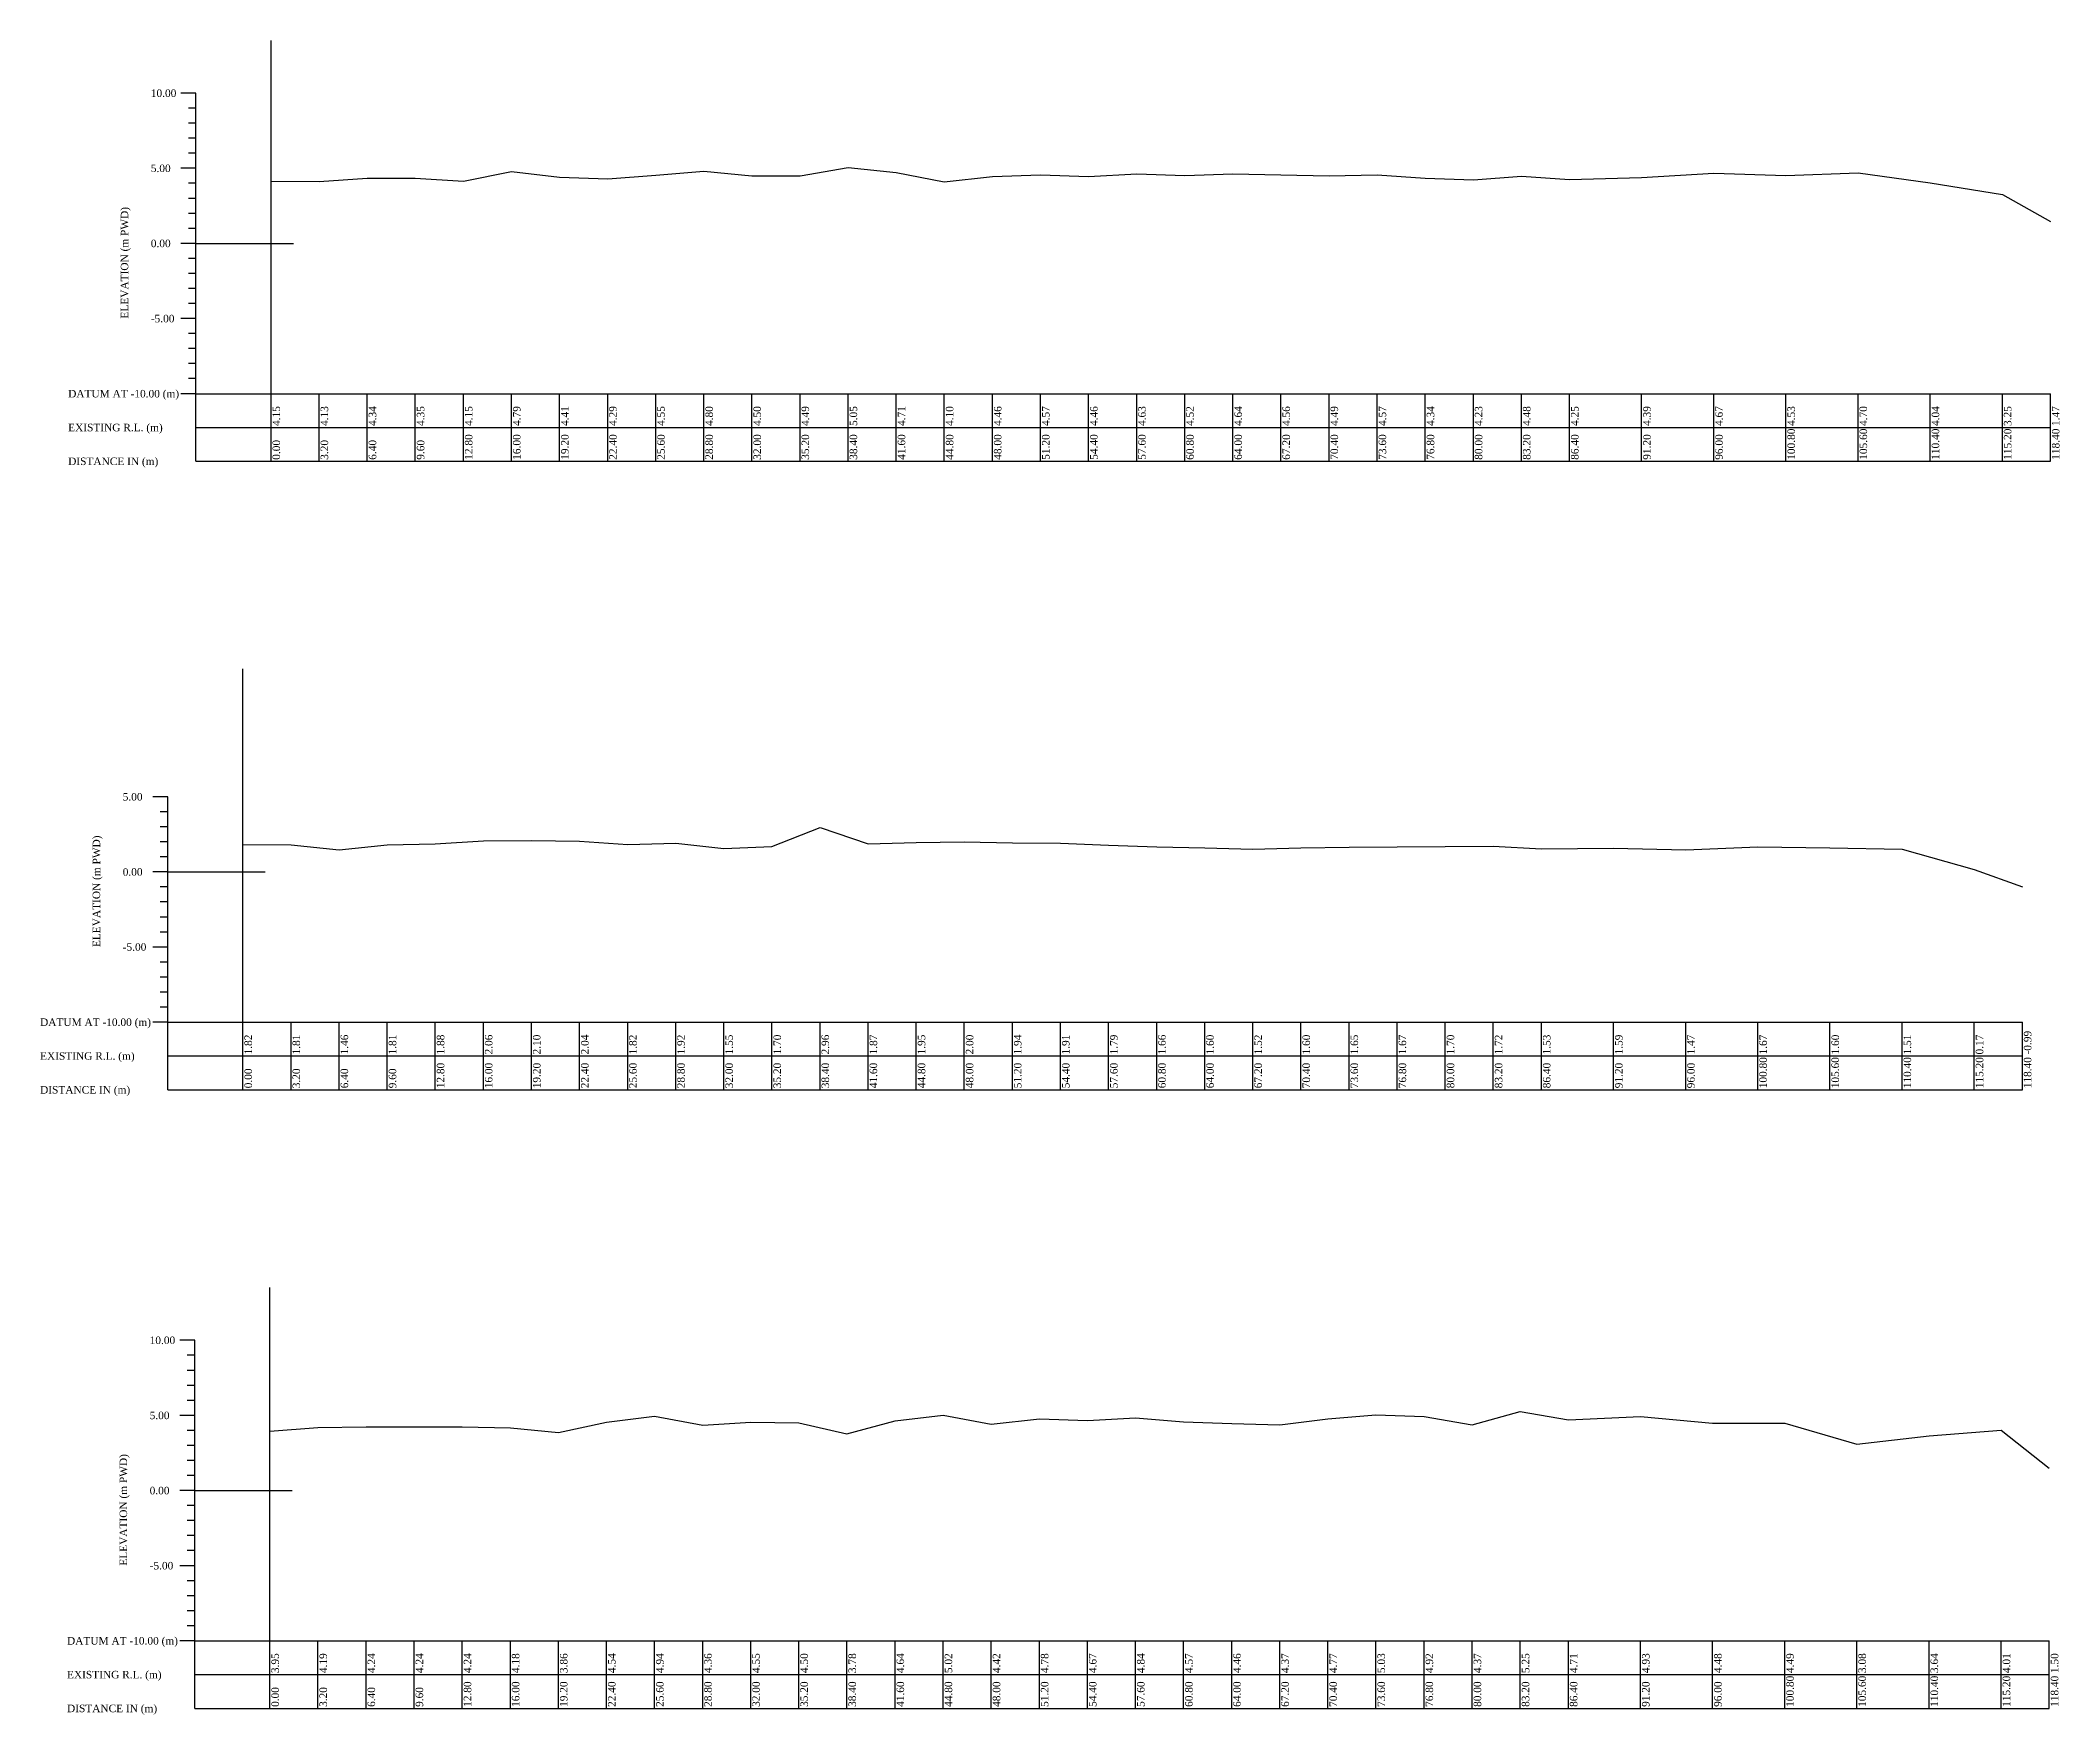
# Model space of a CAD drawing. Header units: metres. Extents: x -148477 to 168932, y -55673 to -2736.
# Drawn here: x -17535.3 to -17400.9, y -15487.9 to -15376.5 of the extents above; entities that cross this region are included whole.
import ezdxf

# ---------------------------------------------------------------- set-up
doc = ezdxf.new("R2010")
doc.units = ezdxf.units.M
doc.styles.add('liza', font='times.ttf', dxfattribs={"height": 2})

msp = doc.modelspace()

# ---------------------------------------------------------------- linework, layer by layer
at = {"color": 1, "linetype": 'Continuous', "lineweight": -3, "ltscale": 0.5}
for p, q in [((-17519.9141, -15400.0312), (-17519.9141, -15376.518)), ((-17524.9141, -15390.0312), (-17518.4285, -15390.0312)), ((-17521.7836, -15441.8587), (-17521.7836, -15418.3455)), ((-17526.7836, -15431.8587), (-17520.2979, -15431.8587)), ((-17519.9908, -15483.0285), (-17519.9908, -15459.5153)), ((-17524.9908, -15473.0285), (-17518.5052, -15473.0285))]:
    msp.add_line(p, q, dxfattribs=at)
at = {"color": 6, "linetype": 'Continuous', "lineweight": -3, "ltscale": 0.5}
for p, q in [((-17524.9141, -15380.0312), (-17525.9141, -15380.0312)), ((-17524.9141, -15381.0312), (-17525.4141, -15381.0312)), ((-17524.9141, -15404.5312), (-17524.9141, -15380.0312)), ((-17524.9141, -15382.0312), (-17525.4141, -15382.0312)), ((-17524.9141, -15383.0312), (-17525.4141, -15383.0312)), ((-17524.9141, -15384.0312), (-17525.4141, -15384.0312)), ((-17524.9141, -15385.0312), (-17525.9141, -15385.0312)), ((-17524.9141, -15386.0312), (-17525.4141, -15386.0312)), ((-17524.9141, -15387.0312), (-17525.4141, -15387.0312)), ((-17524.9141, -15388.0312), (-17525.4141, -15388.0312)), ((-17524.9141, -15389.0312), (-17525.4141, -15389.0312)), ((-17524.9141, -15390.0312), (-17525.9141, -15390.0312)), ((-17524.9141, -15391.0312), (-17525.4141, -15391.0312)), ((-17524.9141, -15392.0312), (-17525.4141, -15392.0312)), ((-17524.9141, -15393.0312), (-17525.4141, -15393.0312)), ((-17524.9141, -15394.0312), (-17525.4141, -15394.0312)), ((-17524.9141, -15395.0312), (-17525.9141, -15395.0312)), ((-17524.9141, -15396.0312), (-17525.4141, -15396.0312)), ((-17524.9141, -15397.0312), (-17525.4141, -15397.0312)), ((-17524.9141, -15398.0312), (-17525.4141, -15398.0312)), ((-17524.9141, -15400.0312), (-17525.9141, -15400.0312)), ((-17524.9141, -15399.0312), (-17525.4141, -15399.0312)), ((-17524.9141, -15400.0312), (-17401.5141, -15400.0312)), ((-17519.9141, -15404.5312), (-17519.9141, -15400.0312)), ((-17516.7141, -15404.5312), (-17516.7141, -15400.0312)), ((-17513.5141, -15404.5312), (-17513.5141, -15400.0312)), ((-17510.3141, -15404.5312), (-17510.3141, -15400.0312)), ((-17507.1141, -15404.5312), (-17507.1141, -15400.0312)), ((-17503.9141, -15404.5312), (-17503.9141, -15400.0312)), ((-17500.7141, -15404.5312), (-17500.7141, -15400.0312)), ((-17497.5141, -15404.5312), (-17497.5141, -15400.0312)), ((-17494.3141, -15404.5312), (-17494.3141, -15400.0312)), ((-17491.1141, -15404.5312), (-17491.1141, -15400.0312)), ((-17487.9141, -15404.5312), (-17487.9141, -15400.0312)), ((-17484.7141, -15404.5312), (-17484.7141, -15400.0312)), ((-17481.5141, -15404.5312), (-17481.5141, -15400.0312)), ((-17478.3141, -15404.5312), (-17478.3141, -15400.0312)), ((-17475.1141, -15404.5312), (-17475.1141, -15400.0312)), ((-17471.9141, -15404.5312), (-17471.9141, -15400.0312)), ((-17468.7141, -15404.5312), (-17468.7141, -15400.0312)), ((-17465.5141, -15404.5312), (-17465.5141, -15400.0312)), ((-17462.3141, -15404.5312), (-17462.3141, -15400.0312)), ((-17459.1141, -15404.5312), (-17459.1141, -15400.0312)), ((-17455.9141, -15404.5312), (-17455.9141, -15400.0312)), ((-17452.7141, -15404.5312), (-17452.7141, -15400.0312)), ((-17449.5141, -15404.5312), (-17449.5141, -15400.0312)), ((-17446.3141, -15404.5312), (-17446.3141, -15400.0312)), ((-17443.1141, -15404.5312), (-17443.1141, -15400.0312)), ((-17439.9141, -15404.5312), (-17439.9141, -15400.0312)), ((-17436.7141, -15404.5312), (-17436.7141, -15400.0312)), ((-17433.5141, -15404.5312), (-17433.5141, -15400.0312)), ((-17428.7141, -15404.5312), (-17428.7141, -15400.0312)), ((-17423.9141, -15404.5312), (-17423.9141, -15400.0312)), ((-17419.1141, -15404.5312), (-17419.1141, -15400.0312)), ((-17414.3141, -15404.5312), (-17414.3141, -15400.0312)), ((-17409.5141, -15404.5312), (-17409.5141, -15400.0312)), ((-17404.7141, -15404.5312), (-17404.7141, -15400.0312)), ((-17401.5141, -15404.5312), (-17401.5141, -15400.0312)), ((-17524.9141, -15402.2812), (-17401.5141, -15402.2812)), ((-17524.9141, -15404.5312), (-17401.5141, -15404.5312)), ((-17526.7836, -15426.8587), (-17527.7836, -15426.8587)), ((-17526.7836, -15446.3587), (-17526.7836, -15426.8587)), ((-17526.7836, -15427.8587), (-17527.2836, -15427.8587)), ((-17526.7836, -15428.8587), (-17527.2836, -15428.8587)), ((-17526.7836, -15429.8587), (-17527.2836, -15429.8587)), ((-17526.7836, -15430.8587), (-17527.2836, -15430.8587)), ((-17526.7836, -15431.8587), (-17527.7836, -15431.8587)), ((-17526.7836, -15432.8587), (-17527.2836, -15432.8587)), ((-17526.7836, -15433.8587), (-17527.2836, -15433.8587)), ((-17526.7836, -15434.8587), (-17527.2836, -15434.8587)), ((-17526.7836, -15435.8587), (-17527.2836, -15435.8587)), ((-17526.7836, -15436.8587), (-17527.7836, -15436.8587)), ((-17526.7836, -15437.8587), (-17527.2836, -15437.8587)), ((-17526.7836, -15438.8587), (-17527.2836, -15438.8587)), ((-17526.7836, -15439.8587), (-17527.2836, -15439.8587)), ((-17526.7836, -15440.8587), (-17527.2836, -15440.8587)), ((-17526.7836, -15441.8587), (-17527.7836, -15441.8587)), ((-17526.7836, -15441.8587), (-17403.3836, -15441.8587)), ((-17521.7836, -15446.3587), (-17521.7836, -15441.8587)), ((-17518.5836, -15446.3587), (-17518.5836, -15441.8587)), ((-17515.3836, -15446.3587), (-17515.3836, -15441.8587)), ((-17512.1836, -15446.3587), (-17512.1836, -15441.8587)), ((-17508.9836, -15446.3587), (-17508.9836, -15441.8587)), ((-17505.7836, -15446.3587), (-17505.7836, -15441.8587)), ((-17502.5836, -15446.3587), (-17502.5836, -15441.8587)), ((-17499.3836, -15446.3587), (-17499.3836, -15441.8587)), ((-17496.1836, -15446.3587), (-17496.1836, -15441.8587)), ((-17492.9836, -15446.3587), (-17492.9836, -15441.8587)), ((-17489.7836, -15446.3587), (-17489.7836, -15441.8587)), ((-17486.5836, -15446.3587), (-17486.5836, -15441.8587)), ((-17483.3836, -15446.3587), (-17483.3836, -15441.8587)), ((-17480.1836, -15446.3587), (-17480.1836, -15441.8587)), ((-17476.9836, -15446.3587), (-17476.9836, -15441.8587)), ((-17473.7836, -15446.3587), (-17473.7836, -15441.8587)), ((-17470.5836, -15446.3587), (-17470.5836, -15441.8587)), ((-17467.3836, -15446.3587), (-17467.3836, -15441.8587)), ((-17464.1836, -15446.3587), (-17464.1836, -15441.8587)), ((-17460.9836, -15446.3587), (-17460.9836, -15441.8587)), ((-17457.7836, -15446.3587), (-17457.7836, -15441.8587)), ((-17454.5836, -15446.3587), (-17454.5836, -15441.8587)), ((-17451.3836, -15446.3587), (-17451.3836, -15441.8587)), ((-17448.1836, -15446.3587), (-17448.1836, -15441.8587)), ((-17444.9836, -15446.3587), (-17444.9836, -15441.8587)), ((-17441.7836, -15446.3587), (-17441.7836, -15441.8587)), ((-17438.5836, -15446.3587), (-17438.5836, -15441.8587)), ((-17435.3836, -15446.3587), (-17435.3836, -15441.8587)), ((-17430.5836, -15446.3587), (-17430.5836, -15441.8587)), ((-17425.7836, -15446.3587), (-17425.7836, -15441.8587)), ((-17420.9836, -15446.3587), (-17420.9836, -15441.8587)), ((-17416.1836, -15446.3587), (-17416.1836, -15441.8587)), ((-17411.3836, -15446.3587), (-17411.3836, -15441.8587)), ((-17406.5836, -15446.3587), (-17406.5836, -15441.8587)), ((-17403.3836, -15446.3587), (-17403.3836, -15441.8587)), ((-17526.7836, -15444.1087), (-17403.3836, -15444.1087)), ((-17526.7836, -15446.3587), (-17403.3836, -15446.3587)), ((-17524.9908, -15463.0285), (-17525.9908, -15463.0285)), ((-17524.9908, -15487.5285), (-17524.9908, -15463.0285)), ((-17524.9908, -15464.0285), (-17525.4908, -15464.0285)), ((-17524.9908, -15465.0285), (-17525.4908, -15465.0285)), ((-17524.9908, -15466.0285), (-17525.4908, -15466.0285)), ((-17524.9908, -15467.0285), (-17525.4908, -15467.0285)), ((-17524.9908, -15468.0285), (-17525.9908, -15468.0285)), ((-17524.9908, -15469.0285), (-17525.4908, -15469.0285)), ((-17524.9908, -15470.0285), (-17525.4908, -15470.0285)), ((-17524.9908, -15471.0285), (-17525.4908, -15471.0285)), ((-17524.9908, -15472.0285), (-17525.4908, -15472.0285)), ((-17524.9908, -15473.0285), (-17525.9908, -15473.0285)), ((-17524.9908, -15474.0285), (-17525.4908, -15474.0285)), ((-17524.9908, -15475.0285), (-17525.4908, -15475.0285)), ((-17524.9908, -15476.0285), (-17525.4908, -15476.0285)), ((-17524.9908, -15478.0285), (-17525.9908, -15478.0285)), ((-17524.9908, -15477.0285), (-17525.4908, -15477.0285)), ((-17524.9908, -15479.0285), (-17525.4908, -15479.0285)), ((-17524.9908, -15480.0285), (-17525.4908, -15480.0285)), ((-17524.9908, -15481.0285), (-17525.4908, -15481.0285)), ((-17524.9908, -15482.0285), (-17525.4908, -15482.0285)), ((-17524.9908, -15483.0285), (-17525.9908, -15483.0285)), ((-17524.9908, -15483.0285), (-17401.5908, -15483.0285)), ((-17519.9908, -15487.5285), (-17519.9908, -15483.0285)), ((-17516.7908, -15487.5285), (-17516.7908, -15483.0285)), ((-17513.5908, -15487.5285), (-17513.5908, -15483.0285)), ((-17510.3908, -15487.5285), (-17510.3908, -15483.0285)), ((-17507.1908, -15487.5285), (-17507.1908, -15483.0285)), ((-17503.9908, -15487.5285), (-17503.9908, -15483.0285)), ((-17500.7908, -15487.5285), (-17500.7908, -15483.0285)), ((-17497.5908, -15487.5285), (-17497.5908, -15483.0285)), ((-17494.3908, -15487.5285), (-17494.3908, -15483.0285)), ((-17491.1908, -15487.5285), (-17491.1908, -15483.0285)), ((-17487.9908, -15487.5285), (-17487.9908, -15483.0285)), ((-17484.7908, -15487.5285), (-17484.7908, -15483.0285)), ((-17481.5908, -15487.5285), (-17481.5908, -15483.0285)), ((-17478.3908, -15487.5285), (-17478.3908, -15483.0285)), ((-17475.1908, -15487.5285), (-17475.1908, -15483.0285)), ((-17471.9908, -15487.5285), (-17471.9908, -15483.0285)), ((-17468.7908, -15487.5285), (-17468.7908, -15483.0285)), ((-17465.5908, -15487.5285), (-17465.5908, -15483.0285)), ((-17462.3908, -15487.5285), (-17462.3908, -15483.0285)), ((-17459.1908, -15487.5285), (-17459.1908, -15483.0285)), ((-17455.9908, -15487.5285), (-17455.9908, -15483.0285)), ((-17452.7908, -15487.5285), (-17452.7908, -15483.0285)), ((-17449.5908, -15487.5285), (-17449.5908, -15483.0285)), ((-17446.3908, -15487.5285), (-17446.3908, -15483.0285)), ((-17443.1908, -15487.5285), (-17443.1908, -15483.0285)), ((-17439.9908, -15487.5285), (-17439.9908, -15483.0285)), ((-17436.7908, -15487.5285), (-17436.7908, -15483.0285)), ((-17433.5908, -15487.5285), (-17433.5908, -15483.0285)), ((-17428.7908, -15487.5285), (-17428.7908, -15483.0285)), ((-17423.9908, -15487.5285), (-17423.9908, -15483.0285)), ((-17419.1908, -15487.5285), (-17419.1908, -15483.0285)), ((-17414.3908, -15487.5285), (-17414.3908, -15483.0285)), ((-17409.5908, -15487.5285), (-17409.5908, -15483.0285)), ((-17404.7908, -15487.5285), (-17404.7908, -15483.0285)), ((-17401.5908, -15487.5285), (-17401.5908, -15483.0285)), ((-17524.9908, -15485.2785), (-17401.5908, -15485.2785)), ((-17524.9908, -15487.5285), (-17401.5908, -15487.5285))]:
    msp.add_line(p, q, dxfattribs=at)
msp.add_lwpolyline([(-17519.9141, -15385.8812), (-17516.7141, -15385.9012), (-17513.5141, -15385.6912), (-17510.3141, -15385.6812), (-17507.1141, -15385.8812), (-17503.9141, -15385.2412), (-17500.7141, -15385.6212), (-17497.5141, -15385.7412), (-17494.3141, -15385.4812), (-17491.1141, -15385.2312), (-17487.9141, -15385.5312), (-17484.7141, -15385.5412), (-17481.5141, -15384.9812), (-17478.3141, -15385.3212), (-17475.1141, -15385.9312), (-17471.9141, -15385.5712), (-17468.7141, -15385.4612), (-17465.5141, -15385.5712), (-17462.3141, -15385.4012), (-17459.1141, -15385.5112), (-17455.9141, -15385.3912), (-17452.7141, -15385.4712), (-17449.5141, -15385.5412), (-17446.3141, -15385.4612), (-17443.1141, -15385.6912), (-17439.9141, -15385.8012), (-17436.7141, -15385.5512), (-17433.5141, -15385.7812), (-17428.7141, -15385.6412), (-17423.9141, -15385.3612), (-17419.1141, -15385.5012), (-17414.3141, -15385.3312), (-17409.5141, -15385.9912), (-17404.7141, -15386.7812), (-17401.5141, -15388.5612)], dxfattribs=at)
at = {"color": 4, "linetype": 'Continuous', "lineweight": -3, "ltscale": 0.5}
msp.add_lwpolyline([(-17521.7836, -15430.0387), (-17518.5836, -15430.0487), (-17515.3836, -15430.3987), (-17512.1836, -15430.0487), (-17508.9836, -15429.9787), (-17505.7836, -15429.7987), (-17502.5836, -15429.7587), (-17499.3836, -15429.8187), (-17496.1836, -15430.0387), (-17492.9836, -15429.9387), (-17489.7836, -15430.3087), (-17486.5836, -15430.1587), (-17483.3836, -15428.8987), (-17480.1836, -15429.9887), (-17476.9836, -15429.9087), (-17473.7836, -15429.8587), (-17470.5836, -15429.9187), (-17467.3836, -15429.9487), (-17464.1836, -15430.0687), (-17460.9836, -15430.1987), (-17457.7836, -15430.2587), (-17454.5836, -15430.3387), (-17451.3836, -15430.2587), (-17448.1836, -15430.2087), (-17444.9836, -15430.1887), (-17441.7836, -15430.1587), (-17438.5836, -15430.1387), (-17435.3836, -15430.3287), (-17430.5836, -15430.2687), (-17425.7836, -15430.3887), (-17420.9836, -15430.1887), (-17416.1836, -15430.2587), (-17411.3836, -15430.3487), (-17406.5836, -15431.6887), (-17403.3836, -15432.8487)], dxfattribs=at)
at = {"color": 3, "linetype": 'Continuous', "lineweight": -3, "ltscale": 0.5}
msp.add_lwpolyline([(-17519.9908, -15469.0785), (-17516.7908, -15468.8385), (-17513.5908, -15468.7885), (-17510.3908, -15468.7925), (-17507.1908, -15468.7925), (-17503.9908, -15468.8485), (-17500.7908, -15469.1685), (-17497.5908, -15468.4885), (-17494.3908, -15468.0885), (-17491.1908, -15468.6685), (-17487.9908, -15468.4785), (-17484.7908, -15468.5285), (-17481.5908, -15469.2485), (-17478.3908, -15468.3885), (-17475.1908, -15468.0085), (-17471.9908, -15468.6085), (-17468.7908, -15468.2485), (-17465.5908, -15468.3585), (-17462.3908, -15468.1885), (-17459.1908, -15468.4585), (-17455.9908, -15468.5685), (-17452.7908, -15468.6585), (-17449.5908, -15468.2585), (-17446.3908, -15467.9985), (-17443.1908, -15468.1085), (-17439.9908, -15468.6585), (-17436.7908, -15467.7785), (-17433.5908, -15468.3185), (-17428.7908, -15468.0985), (-17423.9908, -15468.5485), (-17419.1908, -15468.5385), (-17414.3908, -15469.9485), (-17409.5908, -15469.3885), (-17404.7908, -15469.0185), (-17401.5908, -15471.5285)], dxfattribs=at)

# ---------------------------------------------------------------- texts
at = {"color": 6, "linetype": 'Continuous', "lineweight": -3, "ltscale": 0.5, "char_height": 0.5, "attachment_point": 1, "style": 'liza'}
for s, insert, width in [('10.00', (-17527.9141, -15379.7812), 2), ('5.00', (-17527.9141, -15384.7812), 2), ('0.00', (-17527.9141, -15389.7812), 2), ('-5.00', (-17527.9141, -15394.7812), 2), ('DATUM AT -10.00 (m)', (-17533.4141, -15399.7812), 7.5), ('EXISTING R.L. (m)', (-17533.4141, -15402.0312), 7.5), ('DISTANCE IN (m)', (-17533.4141, -15404.2812), 7.5), ('5.00', (-17529.7836, -15426.6087), 2), ('0.00', (-17529.7836, -15431.6087), 2), ('-5.00', (-17529.7836, -15436.6087), 2), ('DATUM AT -10.00 (m)', (-17535.2836, -15441.6087), 7.5), ('EXISTING R.L. (m)', (-17535.2836, -15443.8587), 7.5), ('DISTANCE IN (m)', (-17535.2836, -15446.1087), 7.5), ('10.00', (-17527.9908, -15462.7785), 2), ('5.00', (-17527.9908, -15467.7785), 2), ('0.00', (-17527.9908, -15472.7785), 2), ('-5.00', (-17527.9908, -15477.7785), 2), ('DATUM AT -10.00 (m)', (-17533.4908, -15482.7785), 7.5), ('EXISTING R.L. (m)', (-17533.4908, -15485.0285), 7.5), ('DISTANCE IN (m)', (-17533.4908, -15487.2785), 7.5)]:
    msp.add_mtext(s, dxfattribs=dict(at, insert=insert, width=width))
at = {"color": 6, "linetype": 'Continuous', "lineweight": -3, "ltscale": 0.5, "char_height": 0.5, "attachment_point": 1, "rotation": 90, "style": 'liza'}
for s, insert, width in [('ELEVATION (m PWD)', (-17529.9141, -15395.0312), 10), ('4.15', (-17519.8141, -15402.1812), 2.15), ('4.13', (-17516.6141, -15402.1812), 2.15), ('4.34', (-17513.4141, -15402.1812), 2.15), ('4.35', (-17510.2141, -15402.1812), 2.15), ('4.15', (-17507.0141, -15402.1812), 2.15), ('4.79', (-17503.8141, -15402.1812), 2.15), ('4.41', (-17500.6141, -15402.1812), 2.15), ('4.29', (-17497.4141, -15402.1812), 2.15), ('4.55', (-17494.2141, -15402.1812), 2.15), ('4.80', (-17491.0141, -15402.1812), 2.15), ('4.50', (-17487.8141, -15402.1812), 2.15), ('4.49', (-17484.6141, -15402.1812), 2.15), ('5.05', (-17481.4141, -15402.1812), 2.15), ('4.71', (-17478.2141, -15402.1812), 2.15), ('4.10', (-17475.0141, -15402.1812), 2.15), ('4.46', (-17471.8141, -15402.1812), 2.15), ('4.57', (-17468.6141, -15402.1812), 2.15), ('4.46', (-17465.4141, -15402.1812), 2.15), ('4.63', (-17462.2141, -15402.1812), 2.15), ('4.52', (-17459.0141, -15402.1812), 2.15), ('4.64', (-17455.8141, -15402.1812), 2.15), ('4.56', (-17452.6141, -15402.1812), 2.15), ('4.49', (-17449.4141, -15402.1812), 2.15), ('4.57', (-17446.2141, -15402.1812), 2.15), ('4.34', (-17443.0141, -15402.1812), 2.15), ('4.23', (-17439.8141, -15402.1812), 2.15), ('4.48', (-17436.6141, -15402.1812), 2.15), ('4.25', (-17433.4141, -15402.1812), 2.15), ('4.39', (-17428.6141, -15402.1812), 2.15), ('4.67', (-17423.8141, -15402.1812), 2.15), ('4.53', (-17419.0141, -15402.1812), 2.15), ('4.70', (-17414.2141, -15402.1812), 2.15), ('4.04', (-17409.4141, -15402.1812), 2.15), ('3.25', (-17404.6141, -15402.1812), 2.15), ('1.47', (-17401.4141, -15402.1812), 2.15), ('12.80', (-17507.0141, -15404.4312), 2.15), ('16.00', (-17503.8141, -15404.4312), 2.15), ('19.20', (-17500.6141, -15404.4312), 2.15), ('22.40', (-17497.4141, -15404.4312), 2.15), ('25.60', (-17494.2141, -15404.4312), 2.15), ('28.80', (-17491.0141, -15404.4312), 2.15), ('32.00', (-17487.8141, -15404.4312), 2.15), ('35.20', (-17484.6141, -15404.4312), 2.15), ('38.40', (-17481.4141, -15404.4312), 2.15), ('41.60', (-17478.2141, -15404.4312), 2.15), ('44.80', (-17475.0141, -15404.4312), 2.15), ('48.00', (-17471.8141, -15404.4312), 2.15), ('51.20', (-17468.6141, -15404.4312), 2.15), ('54.40', (-17465.4141, -15404.4312), 2.15), ('57.60', (-17462.2141, -15404.4312), 2.15), ('60.80', (-17459.0141, -15404.4312), 2.15), ('64.00', (-17455.8141, -15404.4312), 2.15), ('67.20', (-17452.6141, -15404.4312), 2.15), ('70.40', (-17449.4141, -15404.4312), 2.15), ('73.60', (-17446.2141, -15404.4312), 2.15), ('76.80', (-17443.0141, -15404.4312), 2.15), ('80.00', (-17439.8141, -15404.4312), 2.15), ('83.20', (-17436.6141, -15404.4312), 2.15), ('86.40', (-17433.4141, -15404.4312), 2.15), ('91.20', (-17428.6141, -15404.4312), 2.15), ('96.00', (-17423.8141, -15404.4312), 2.15), ('100.80', (-17419.0141, -15404.4312), 2.15), ('105.60', (-17414.2141, -15404.4312), 2.15), ('110.40', (-17409.4141, -15404.4312), 2.15), ('115.20', (-17404.6141, -15404.4312), 2.15), ('118.40', (-17401.4141, -15404.4312), 2.15), ('0.00', (-17519.8141, -15404.4312), 2.15), ('3.20', (-17516.6141, -15404.4312), 2.15), ('6.40', (-17513.4141, -15404.4312), 2.15), ('9.60', (-17510.2141, -15404.4312), 2.15), ('ELEVATION (m PWD)', (-17531.7836, -15436.8587), 10), ('1.82', (-17521.6836, -15444.0087), 2.15), ('1.81', (-17518.4836, -15444.0087), 2.15), ('1.46', (-17515.2836, -15444.0087), 2.15), ('1.81', (-17512.0836, -15444.0087), 2.15), ('1.88', (-17508.8836, -15444.0087), 2.15), ('2.06', (-17505.6836, -15444.0087), 2.15), ('2.10', (-17502.4836, -15444.0087), 2.15), ('2.04', (-17499.2836, -15444.0087), 2.15), ('1.82', (-17496.0836, -15444.0087), 2.15), ('1.92', (-17492.8836, -15444.0087), 2.15), ('1.55', (-17489.6836, -15444.0087), 2.15), ('1.70', (-17486.4836, -15444.0087), 2.15), ('2.96', (-17483.2836, -15444.0087), 2.15), ('1.87', (-17480.0836, -15444.0087), 2.15), ('1.95', (-17476.8836, -15444.0087), 2.15), ('2.00', (-17473.6836, -15444.0087), 2.15), ('1.94', (-17470.4836, -15444.0087), 2.15), ('1.91', (-17467.2836, -15444.0087), 2.15), ('1.79', (-17464.0836, -15444.0087), 2.15), ('1.66', (-17460.8836, -15444.0087), 2.15), ('1.60', (-17457.6836, -15444.0087), 2.15), ('1.52', (-17454.4836, -15444.0087), 2.15), ('1.60', (-17451.2836, -15444.0087), 2.15), ('1.65', (-17448.0836, -15444.0087), 2.15), ('1.67', (-17444.8836, -15444.0087), 2.15), ('1.70', (-17441.6836, -15444.0087), 2.15), ('1.72', (-17438.4836, -15444.0087), 2.15), ('1.53', (-17435.2836, -15444.0087), 2.15), ('1.59', (-17430.4836, -15444.0087), 2.15), ('1.47', (-17425.6836, -15444.0087), 2.15), ('1.67', (-17420.8836, -15444.0087), 2.15), ('1.60', (-17416.0836, -15444.0087), 2.15), ('1.51', (-17411.2836, -15444.0087), 2.15), ('0.17', (-17406.4836, -15444.0087), 2.15), ('-0.99', (-17403.2836, -15444.0087), 2.15), ('100.80', (-17420.8836, -15446.2587), 2.15), ('105.60', (-17416.0836, -15446.2587), 2.15), ('110.40', (-17411.2836, -15446.2587), 2.15), ('115.20', (-17406.4836, -15446.2587), 2.15), ('118.40', (-17403.2836, -15446.2587), 2.15), ('0.00', (-17521.6836, -15446.2587), 2.15), ('3.20', (-17518.4836, -15446.2587), 2.15), ('6.40', (-17515.2836, -15446.2587), 2.15), ('9.60', (-17512.0836, -15446.2587), 2.15), ('12.80', (-17508.8836, -15446.2587), 2.15), ('16.00', (-17505.6836, -15446.2587), 2.15), ('19.20', (-17502.4836, -15446.2587), 2.15), ('22.40', (-17499.2836, -15446.2587), 2.15), ('25.60', (-17496.0836, -15446.2587), 2.15), ('28.80', (-17492.8836, -15446.2587), 2.15), ('32.00', (-17489.6836, -15446.2587), 2.15), ('35.20', (-17486.4836, -15446.2587), 2.15), ('38.40', (-17483.2836, -15446.2587), 2.15), ('41.60', (-17480.0836, -15446.2587), 2.15), ('44.80', (-17476.8836, -15446.2587), 2.15), ('48.00', (-17473.6836, -15446.2587), 2.15), ('51.20', (-17470.4836, -15446.2587), 2.15), ('54.40', (-17467.2836, -15446.2587), 2.15), ('57.60', (-17464.0836, -15446.2587), 2.15), ('60.80', (-17460.8836, -15446.2587), 2.15), ('64.00', (-17457.6836, -15446.2587), 2.15), ('67.20', (-17454.4836, -15446.2587), 2.15), ('70.40', (-17451.2836, -15446.2587), 2.15), ('73.60', (-17448.0836, -15446.2587), 2.15), ('76.80', (-17444.8836, -15446.2587), 2.15), ('80.00', (-17441.6836, -15446.2587), 2.15), ('83.20', (-17438.4836, -15446.2587), 2.15), ('86.40', (-17435.2836, -15446.2587), 2.15), ('91.20', (-17430.4836, -15446.2587), 2.15), ('96.00', (-17425.6836, -15446.2587), 2.15), ('ELEVATION (m PWD)', (-17529.9908, -15478.0285), 10), ('3.95', (-17519.8908, -15485.1785), 2.15), ('4.19', (-17516.6908, -15485.1785), 2.15), ('4.24', (-17513.4908, -15485.1785), 2.15), ('4.24', (-17510.2908, -15485.1785), 2.15), ('4.24', (-17507.0908, -15485.1785), 2.15), ('4.18', (-17503.8908, -15485.1785), 2.15), ('3.86', (-17500.6908, -15485.1785), 2.15), ('4.54', (-17497.4908, -15485.1785), 2.15), ('4.94', (-17494.2908, -15485.1785), 2.15), ('4.36', (-17491.0908, -15485.1785), 2.15), ('4.55', (-17487.8908, -15485.1785), 2.15), ('4.50', (-17484.6908, -15485.1785), 2.15), ('3.78', (-17481.4908, -15485.1785), 2.15), ('4.64', (-17478.2908, -15485.1785), 2.15), ('5.02', (-17475.0908, -15485.1785), 2.15), ('4.42', (-17471.8908, -15485.1785), 2.15), ('4.78', (-17468.6908, -15485.1785), 2.15), ('4.67', (-17465.4908, -15485.1785), 2.15), ('4.84', (-17462.2908, -15485.1785), 2.15), ('4.57', (-17459.0908, -15485.1785), 2.15), ('4.46', (-17455.8908, -15485.1785), 2.15), ('4.37', (-17452.6908, -15485.1785), 2.15), ('4.77', (-17449.4908, -15485.1785), 2.15), ('5.03', (-17446.2908, -15485.1785), 2.15), ('4.92', (-17443.0908, -15485.1785), 2.15), ('4.37', (-17439.8908, -15485.1785), 2.15), ('5.25', (-17436.6908, -15485.1785), 2.15), ('4.71', (-17433.4908, -15485.1785), 2.15), ('4.93', (-17428.6908, -15485.1785), 2.15), ('4.48', (-17423.8908, -15485.1785), 2.15), ('4.49', (-17419.0908, -15485.1785), 2.15), ('3.08', (-17414.2908, -15485.1785), 2.15), ('3.64', (-17409.4908, -15485.1785), 2.15), ('4.01', (-17404.6908, -15485.1785), 2.15), ('1.50', (-17401.4908, -15485.1785), 2.15), ('0.00', (-17519.8908, -15487.4285), 2.15), ('3.20', (-17516.6908, -15487.4285), 2.15), ('6.40', (-17513.4908, -15487.4285), 2.15), ('9.60', (-17510.2908, -15487.4285), 2.15), ('12.80', (-17507.0908, -15487.4285), 2.15), ('16.00', (-17503.8908, -15487.4285), 2.15), ('19.20', (-17500.6908, -15487.4285), 2.15), ('22.40', (-17497.4908, -15487.4285), 2.15), ('25.60', (-17494.2908, -15487.4285), 2.15), ('28.80', (-17491.0908, -15487.4285), 2.15), ('32.00', (-17487.8908, -15487.4285), 2.15), ('35.20', (-17484.6908, -15487.4285), 2.15), ('38.40', (-17481.4908, -15487.4285), 2.15), ('41.60', (-17478.2908, -15487.4285), 2.15), ('44.80', (-17475.0908, -15487.4285), 2.15), ('48.00', (-17471.8908, -15487.4285), 2.15), ('51.20', (-17468.6908, -15487.4285), 2.15), ('54.40', (-17465.4908, -15487.4285), 2.15), ('57.60', (-17462.2908, -15487.4285), 2.15), ('60.80', (-17459.0908, -15487.4285), 2.15), ('64.00', (-17455.8908, -15487.4285), 2.15), ('67.20', (-17452.6908, -15487.4285), 2.15), ('70.40', (-17449.4908, -15487.4285), 2.15), ('73.60', (-17446.2908, -15487.4285), 2.15), ('76.80', (-17443.0908, -15487.4285), 2.15), ('80.00', (-17439.8908, -15487.4285), 2.15), ('83.20', (-17436.6908, -15487.4285), 2.15), ('86.40', (-17433.4908, -15487.4285), 2.15), ('91.20', (-17428.6908, -15487.4285), 2.15), ('96.00', (-17423.8908, -15487.4285), 2.15), ('100.80', (-17419.0908, -15487.4285), 2.15), ('105.60', (-17414.2908, -15487.4285), 2.15), ('110.40', (-17409.4908, -15487.4285), 2.15), ('115.20', (-17404.6908, -15487.4285), 2.15), ('118.40', (-17401.4908, -15487.4285), 2.15)]:
    msp.add_mtext(s, dxfattribs=dict(at, insert=insert, width=width))

doc.saveas('drawing.dxf')
